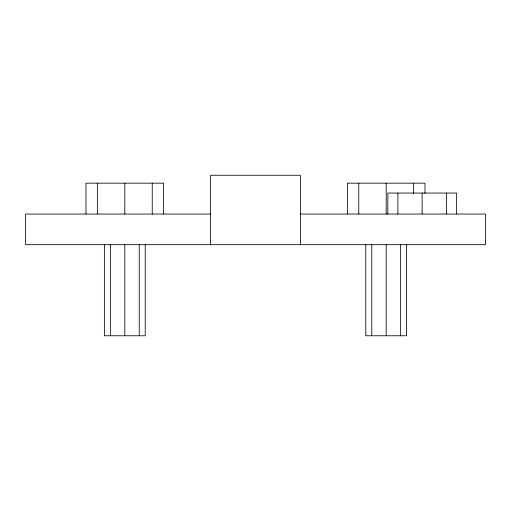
<?xml version="1.0" encoding="UTF-8"?>
<svg xmlns="http://www.w3.org/2000/svg" width="511" height="511" viewBox="0 0 511 511"><rect width="100%" height="100%" fill="white"/><g stroke="black" fill="none" stroke-linecap="round" stroke-linejoin="round"><path stroke-width="0.77" d="M210.57 214.045L25.55 214.045L25.55 244.68L485.45 244.68L485.45 214.045L300.43 214.045M456.451 214.045L456.451 193.049L387.836 193.049L387.836 214.045M446.403 193.049L446.403 214.045M424.999 193.458L424.999 183.168L347.397 183.168L347.397 214.045M422.143 193.049L422.143 214.045M413.635 183.168L413.635 193.458M406.622 244.68L406.622 335.759L365.78 335.759L365.78 244.68M400.643 244.68L400.643 335.759M397.884 193.049L397.884 214.045M386.201 183.168L386.201 214.045M386.201 244.68L386.201 335.759M371.759 244.68L371.759 335.759M358.76 183.168L358.76 214.045M300.43 244.68L300.43 175.241L210.57 175.241L210.57 244.68M163.603 214.045L163.603 183.168L86.001 183.168L86.001 214.045M152.24 183.168L152.24 214.045M145.22 244.68L145.22 335.759L104.378 335.759L104.378 244.68M139.241 244.68L139.241 335.759M124.799 183.168L124.799 214.045M124.799 244.68L124.799 335.759M110.357 244.68L110.357 335.759M97.365 183.168L97.365 214.045"/></g></svg>
